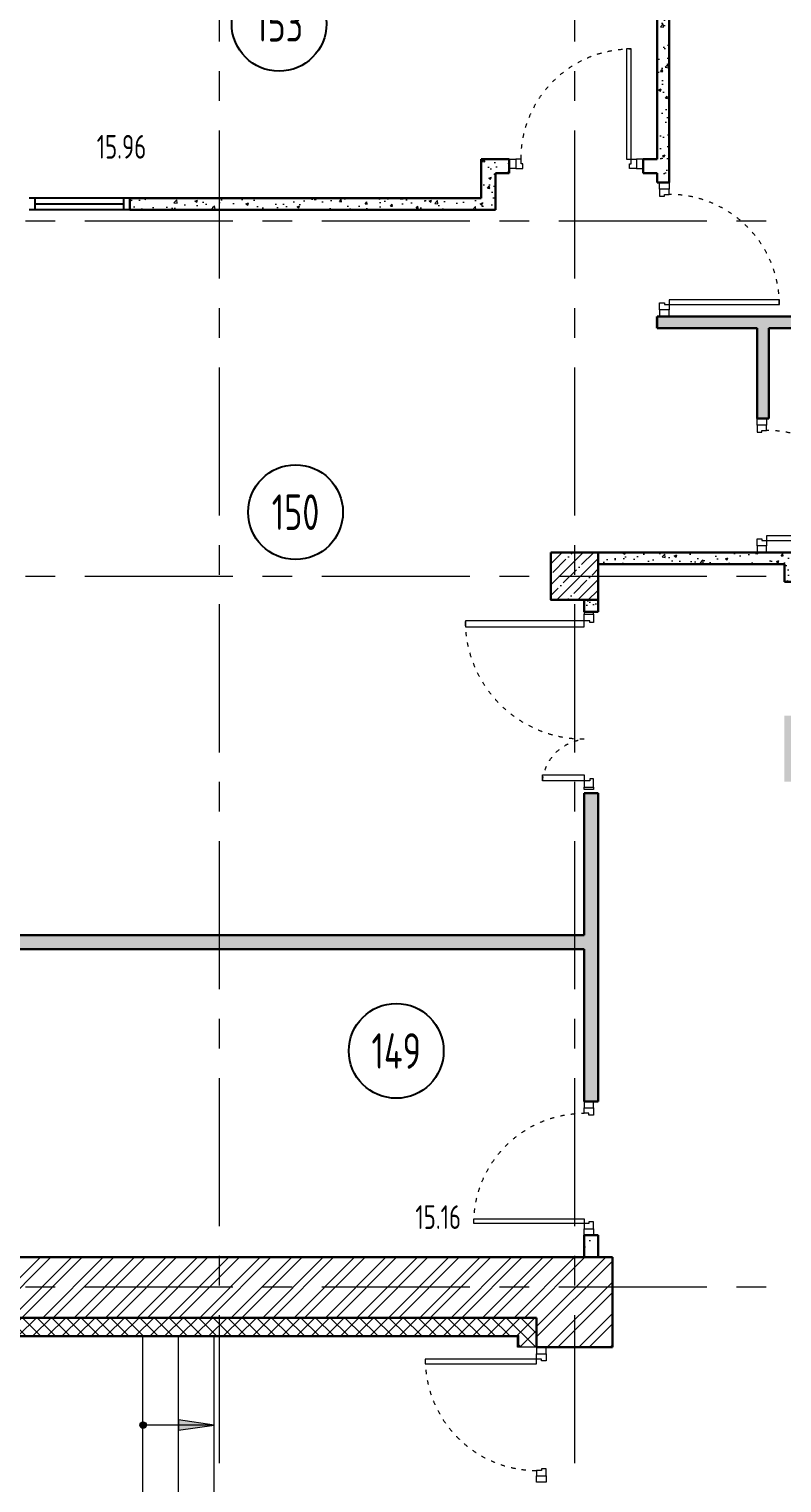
# Model space of a CAD drawing. Header units: millimetres. Extents: x -8689834 to 9419935, y 0 to 135940.
# Drawn here: x -216838 to -210484, y 104946 to 117219 of the extents above; entities that cross this region are included whole.
import ezdxf
from ezdxf import colors
from ezdxf.entities.mleader import LeaderData, LeaderLine
from ezdxf.enums import TextEntityAlignment as Align
from ezdxf.math import Vec2, Vec3

# ---------------------------------------------------------------- set-up
doc = ezdxf.new("R2010")
doc.units = ezdxf.units.MM
doc.header["$MEASUREMENT"] = 0
doc.linetypes.add('ACAD_ISO03W100', pattern=[30, 12, -18])
doc.linetypes.add('CENTER', pattern=[2, 1.25, -0.25, 0.25, -0.25])
doc.layers.get('0').update_dxf_attribs({"color": 250, "lineweight": 9})
for name, color, linetype, lineweight in [('АР_Двери', 175, 'Continuous', 18), ('АР_Колонны', 250, 'Continuous', 30), ('АР_Колонны Штрих', 250, 'Continuous', 5), ('АР_Лестницы', 250, 'Continuous', 15), ('АР_Маркер экспликации', 239, 'Continuous', 13), ('АР_Навесной фасад', 190, 'Continuous', 5), ('АР_Номер помещения', 1, 'Continuous', 25), ('АР_Оси', 7, 'Continuous', 9), ('АР_Отметки', 250, 'Continuous', 15), ('АР_Перегородки газоблок', 165, 'Continuous', 30), ('АР_Перегородки газоблок_Штрих', 165, 'Continuous', 5), ('АР_Помещения_площадь', 19, 'Continuous', 9), ('АР_Сущ Несущая стена', 216, 'Continuous', 30), ('АР_Утеплитель', 154, 'Continuous', 9), ('АР_Штриховка кирпич', 250, 'Continuous', 9)]:
    doc.layers.add(name, color=color, linetype=linetype, lineweight=lineweight)
doc.layers.add('ТХ_привязка ТХ', color=7, linetype='Continuous', true_color=0x163d5c)
doc.layers.get('0').freeze()
doc.styles.add('ISOCPEUR', font='isocpeur.ttf', dxfattribs={"width": 0.7})
doc.styles.get("Standard").update_dxf_attribs({"font": 'isocpeur.ttf', "width": 0.7})
pattern_1 = [(50, (0, 0), (215.17805, -18.82564), [22.5, -247.5]), (355, (0, 0), (-41.6254, 225.65764), [18, -198]), (100.45144, (17.93, -1.57), (173.55265, 206.832), [19.12206, -210.34263]), (46.1842, (0, 60), (320.1724, -49.65578), [33.75, -371.25]), (96.63564, (26.68, 55.86), (280.3986, 292.23558), [28.6831, -315.51413]), (351.18416, (0, 60), (280.3986, 292.2356), [27, -297]), (21, (30, 45), (179.07212, -120.78567), [22.5, -247.5]), (326, (30, 45), (72.9946, 217.54501), [18, -198]), (71.45144, (44.92, 34.93), (252.06671, 96.75935), [19.12206, -210.34263]), (37.5, (0, 0), (3.647957, 99.868156), [0, -195.6, 0, -201, 0, -198.75]), (7.5, (0, 0), (78.92086, 118.323514), [0, -114.6, 0, -191.1, 0, -75.75]), (327.5, (-66.9, 0), (160.14673, -6.766462), [0, -75, 0, -234, 0, -310.5]), (317.5, (-96.9, 0), (174.95585, 30.031495), [0, -97.5, 0, -155.4, 0, -220.5])]

# ---------------------------------------------------------------- blocks, each defined once
blk = doc.blocks.new('*U552')
for points in [[(-55, -80), (-55, 0), (-115, 0), (-115, -40), (-100, -40), (-100, -80), (-55, -80)], [(0, 0), (0, -80), (-55, -80), (-55, 0), (0, 0)], [(-1130, 0), (-1130, -80), (-1075, -80), (-1075, 0), (-1130, 0)], [(-1075, -80), (-1075, 0), (-1015, 0), (-1015, -40), (-1030, -40), (-1030, -80), (-1075, -80)]]:
    blk.add_lwpolyline(points)
blk.add_lwpolyline([(-100, -80), (-100, -1010), (-140, -1010), (-140, -80)], close=True)
at = {"linetype": 'ACAD_ISO03W100', "ltscale": 3}
blk.add_arc((-100, -80), 930, 180, 270, dxfattribs=at)
blk = doc.blocks.new('*U572')
for points in [[(0, 0), (0, -80), (55, -80), (55, 0), (0, 0)], [(55, -80), (55, 0), (115, 0), (115, -40), (100, -40), (100, -80), (55, -80)], [(1075, -80), (1075, 0), (1015, 0), (1015, -40), (1030, -40), (1030, -80), (1075, -80)], [(1130, 0), (1130, -80), (1075, -80), (1075, 0), (1130, 0)]]:
    blk.add_lwpolyline(points)
blk.add_lwpolyline([(100, -80), (100, -1010), (140, -1010), (140, -80)], close=True)
at = {"linetype": 'ACAD_ISO03W100', "ltscale": 3}
blk.add_arc((100, -80), 930, 270, 0, dxfattribs=at)
blk = doc.blocks.new('Полуторная_на лестницу')
for points in [[(75, 80), (75, 1080), (125, 1080), (125, 80)], [(1375, 430), (1375, 80), (1425, 80), (1425, 430)]]:
    blk.add_lwpolyline(points, close=True)
for points in [[(0, 0), (0, 80), (20, 80), (20, 0), (0, 0)], [(20, 80), (20, 0), (90, 0), (90, 30), (75, 30), (75, 80), (20, 80)], [(1480, 80), (1480, 0), (1410, 0), (1410, 30), (1425, 30), (1425, 80), (1480, 80)], [(1500, 0), (1500, 80), (1480, 80), (1480, 0), (1500, 0)]]:
    blk.add_lwpolyline(points)
at = {"linetype": 'ACAD_ISO03W100', "ltscale": 3}
for centre, radius, start, end in [((75, 80), 1000, 0, 90), ((1465, 40), 392, 95.9075, 174.0925)]:
    blk.add_arc(centre, radius, start, end, dxfattribs=at)
blk = doc.blocks.new('*U557')
blk.add_lwpolyline([(-100, 80), (-100, 1010), (-140, 1010), (-140, 80)], close=True)
for points in [[(-1130, 0), (-1130, 80), (-1075, 80), (-1075, 0), (-1130, 0)], [(-1075, 80), (-1075, 0), (-1015, 0), (-1015, 40), (-1030, 40), (-1030, 80), (-1075, 80)], [(-55, 80), (-55, 0), (-115, 0), (-115, 40), (-100, 40), (-100, 80), (-55, 80)], [(0, 0), (0, 80), (-55, 80), (-55, 0), (0, 0)]]:
    blk.add_lwpolyline(points)
at = {"linetype": 'ACAD_ISO03W100', "ltscale": 3}
blk.add_arc((-100, 80), 930, 90, 180, dxfattribs=at)
blk = doc.blocks.new('*U553')
for points in [[(0, 0), (0, -80), (55, -80), (55, 0), (0, 0)], [(55, -80), (55, 0), (115, 0), (115, -40), (100, -40), (100, -80), (55, -80)], [(1075, -80), (1075, 0), (1015, 0), (1015, -40), (1030, -40), (1030, -80), (1075, -80)], [(1130, 0), (1130, -80), (1075, -80), (1075, 0), (1130, 0)]]:
    blk.add_lwpolyline(points)
blk.add_lwpolyline([(100, -80), (100, -1010), (140, -1010), (140, -80)], close=True)
at = {"linetype": 'ACAD_ISO03W100', "ltscale": 3}
blk.add_arc((100, -80), 930, 270, 0, dxfattribs=at)
blk = doc.blocks.new('*U15')
for points in [[(0, 0), (0, -80), (55, -80), (55, 0), (0, 0)], [(55, -80), (55, 0), (115, 0), (115, -40), (100, -40), (100, -80), (55, -80)], [(1085, -80), (1085, 0), (1025, 0), (1025, -40), (1040, -40), (1040, -80), (1085, -80)], [(1140, 0), (1140, -80), (1085, -80), (1085, 0), (1140, 0)]]:
    blk.add_lwpolyline(points)
blk.add_lwpolyline([(100, -80), (100, -1020), (140, -1020), (140, -80)], close=True)
at = {"linetype": 'ACAD_ISO03W100', "ltscale": 3}
blk.add_arc((100, -80), 940, 270, 0, dxfattribs=at)
blk = doc.blocks.new('*U23')
h = blk.add_hatch(color=256)
h.dxf.hatch_style = 1
edge = h.paths.add_edge_path()
edge.add_arc((0, 0), 27.6, 359.64, 719.64)
h = blk.add_hatch(color=256)
h.dxf.hatch_style = 1
h.paths.add_polyline_path([(300, -44), (300, 44), (600, 0)])
blk.add_line((600, 0), (0, 0))
blk.add_lwpolyline([(300, 44), (300, -44), (600, 0), (300, 44)])
blk.add_circle((0, 0), 27.6)
blk = doc.blocks.new('*U1626')
at = {"layer": 'АР_Номер помещения', "color": 7}
blk.add_circle((2520, -1416), 400, dxfattribs=at)
at = {"layer": 'АР_Номер помещения', "color": 7, "style": 'ISOCPEUR', "width": 0.7}
blk.add_attdef('НОМЕР_ПОМЕЩЕНИЯ', text='', height=300, dxfattribs=at).set_placement((2520, -1416), align=Align.MIDDLE_CENTER)
at = {"layer": 'АР_Помещения_площадь', "color": 7, "lineweight": 30, "width": 0.7, "flags": 104}
blk.add_attdef('ИМЯ_ПОМЕЩЕНИЯ', text='', height=100, dxfattribs=at).set_placement((158, 1217), align=Align.MIDDLE_CENTER)
blk = doc.blocks.new('*U1627')
at = {"layer": 'АР_Номер помещения', "color": 7}
blk.add_circle((2659, -2366), 400, dxfattribs=at)
at = {"layer": 'АР_Номер помещения', "color": 7, "style": 'ISOCPEUR', "width": 0.7}
blk.add_attdef('НОМЕР_ПОМЕЩЕНИЯ', text='', height=300, dxfattribs=at).set_placement((2659, -2366), align=Align.MIDDLE_CENTER)
at = {"layer": 'АР_Помещения_площадь', "color": 7, "lineweight": 30, "width": 0.7, "flags": 104}
blk.add_attdef('ИМЯ_ПОМЕЩЕНИЯ', text='', height=100, dxfattribs=at).set_placement((158, 1217), align=Align.MIDDLE_CENTER)
blk = doc.blocks.new('*U1628')
at = {"layer": 'АР_Номер помещения', "color": 7}
blk.add_circle((3510, -2299), 400, dxfattribs=at)
at = {"layer": 'АР_Номер помещения', "color": 7, "style": 'ISOCPEUR', "width": 0.7}
blk.add_attdef('НОМЕР_ПОМЕЩЕНИЯ', text='', height=300, dxfattribs=at).set_placement((3510, -2299), align=Align.MIDDLE_CENTER)
at = {"layer": 'АР_Помещения_площадь', "color": 7, "lineweight": 30, "width": 0.7, "flags": 104}
blk.add_attdef('ИМЯ_ПОМЕЩЕНИЯ', text='', height=100, dxfattribs=at).set_placement((158, 1217), align=Align.MIDDLE_CENTER)
blk = doc.blocks.new('_DotSmall')
at = {"color": 0, "linetype": 'ByBlock', "const_width": 0.5}
blk.add_lwpolyline([(-0.0625, 0, 1), (0.0625, 0, 1)], format="xyb", close=True, dxfattribs=at)

msp = doc.modelspace()

# ---------------------------------------------------------------- hatches: boundary and pattern name
at = {"layer": 'АР_Колонны Штрих', "ltscale": 100}
h = msp.add_hatch(dxfattribs=at)
h.set_pattern_fill('ANSI35', color=256, scale=500)
h.set_pattern_definition([(45, (-1169486.01, 152672.16), (-88.388348, 88.388348), []), (45, (-1169397.63, 152672.16), (-88.388348, 88.388348), [156.25, -31.25, 0, -31.25])])
h.paths.add_polyline_path([(-212033.9, 112800.7), (-212433.9, 112800.7), (-212433.9, 112400.7), (-212033.9, 112400.7)])
at = {"layer": 'АР_Перегородки газоблок_Штрих', "ltscale": 100}
h = msp.add_hatch(dxfattribs=at)
h.set_pattern_fill('AR-CONC', color=256, scale=30)
h.set_pattern_definition([(50, (-1093.51, 5650), (215.17805, -18.82564), [22.5, -247.5]), (355, (-1093.5, 5650), (-41.6254, 225.65764), [18, -198]), (100.45144, (-1075.58, 5648.43), (173.55265, 206.832), [19.12206, -210.34263]), (46.1842, (-1093.5, 5710), (320.1724, -49.65578), [33.75, -371.25]), (96.63564, (-1066.83, 5705.86), (280.3986, 292.2356), [28.6831, -315.51413]), (351.18416, (-1093.5, 5710), (280.3986, 292.2356), [27, -297]), (21, (-1063.51, 5695), (179.07212, -120.78567), [22.5, -247.5]), (326, (-1063.5, 5695), (72.9946, 217.54501), [18, -198]), (71.45144, (-1048.59, 5684.93), (252.06671, 96.75935), [19.12206, -210.34263]), (37.5, (-1093.51, 5650), (3.647957, 99.868156), [0, -195.6, 0, -201, 0, -198.75]), (7.5, (-1093.51, 5650), (78.92086, 118.323514), [0, -114.6, 0, -191.1, 0, -75.75]), (327.5, (-1160.41, 5650), (160.14673, -6.766462), [0, -75, 0, -234, 0, -310.5]), (317.5, (-1190.41, 5650), (174.95585, 30.031495), [0, -97.5, 0, -155.4, 0, -220.5])])
h.paths.add_polyline_path([(-211435.4, 118450.7), (-214333.9, 118450.7), (-214333.9, 118350.7), (-211535.4, 118350.7), (-211535.4, 115923.8), (-211435.4, 115923.8)])
h = msp.add_hatch(dxfattribs=at)
h.set_pattern_fill('AR-CONC', color=256, scale=30)
h.set_pattern_definition(pattern_1)
h.paths.add_polyline_path([(-212900.8, 116002.3), (-212785.4, 116002.3), (-212785.4, 116122.3), (-213020.8, 116122.3), (-213020.8, 115792), (-215987.6, 115791.9), (-215987.6, 115692), (-212900.8, 115692)])
h = msp.add_hatch(dxfattribs=at)
h.set_pattern_fill('AR-CONC', color=256, scale=30)
h.set_pattern_definition(pattern_1)
h.paths.add_polyline_path([(-207562.8, 114693.8), (-207060.8, 114693.8), (-207060.8, 114793.8), (-211555.4, 114793.8), (-211555.4, 114693.8), (-210693.8, 114693.8), (-210693.8, 113930.7), (-210593.8, 113930.7), (-210593.8, 114693.8), (-207662.8, 114693.8), (-207662.8, 111241.9), (-210361.8, 111243.1), (-210361.8, 111423.9), (-210461.8, 111423.9), (-210461.8, 110864.7), (-210361.8, 110864.7), (-210361.8, 111143.1), (-207562.8, 111141.5)])
h = msp.add_hatch(dxfattribs=at)
h.set_pattern_fill('AR-CONC', color=256, scale=30)
h.set_pattern_definition(pattern_1)
h.paths.add_polyline_path([(-210361.8, 112800.7), (-212033.9, 112800.7), (-212033.9, 112700.7), (-210461.8, 112700.7), (-210461.8, 112553.9), (-210361.8, 112553.9)])
h = msp.add_hatch(dxfattribs=at)
h.set_pattern_fill('AR-CONC', color=256, scale=30)
h.set_pattern_definition([(50, (0, -30), (215.17805, -18.82564), [22.5, -247.5]), (355, (0, -30), (-41.6254, 225.65764), [18, -198]), (100.45144, (17.93, -31.57), (173.55265, 206.832), [19.12206, -210.34263]), (46.1842, (0, 30), (320.1724, -49.65578), [33.75, -371.25]), (96.63564, (26.68, 25.86), (280.3986, 292.2356), [28.6831, -315.51413]), (351.18416, (0, 30), (280.3986, 292.2356), [27, -297]), (21, (30, 15), (179.07212, -120.78567), [22.5, -247.5]), (326, (30, 15), (72.9946, 217.54501), [18, -198]), (71.45144, (44.92, 4.93), (252.06671, 96.75935), [19.12206, -210.34263]), (37.5, (0, -30), (3.647957, 99.868156), [0, -195.6, 0, -201, 0, -198.75]), (7.5, (0, -30), (78.92086, 118.323514), [0, -114.6, 0, -191.1, 0, -75.75]), (327.5, (-66.9, -30), (160.14673, -6.766462), [0, -75, 0, -234, 0, -310.5]), (317.5, (-96.9, -30), (174.95585, 30.031495), [0, -97.5, 0, -155.4, 0, -220.5])])
h.paths.add_polyline_path([(-212033.9, 112400.7), (-212153.9, 112400.7), (-212153.9, 112298.7), (-212033.9, 112298.7)])
h = msp.add_hatch(dxfattribs=at)
h.set_pattern_fill('AR-CONC', color=256, scale=30)
h.set_pattern_definition(pattern_1)
h.paths.add_polyline_path([(-212033.9, 110768.7), (-212153.9, 110768.7), (-212153.9, 109570.6), (-217983.9, 109570.6), (-217983.9, 109450.6), (-212153.9, 109450.6), (-212153.9, 108166), (-212033.9, 108166)])
h = msp.add_hatch(dxfattribs=at)
h.set_pattern_fill('AR-CONC', color=256, scale=30)
h.set_pattern_definition(pattern_1)
h.paths.add_polyline_path([(-212033.9, 107036), (-212153.9, 107036), (-212153.9, 106850.7), (-212033.9, 106850.7)])
at = {"layer": 'АР_Утеплитель', "ltscale": 100}
h = msp.add_hatch(dxfattribs=at)
h.set_pattern_fill('ANSI37', color=256, scale=700)
h.set_pattern_definition([(45, (-1188594, 154912.83), (-61.871843, 61.871843), []), (135, (-1188594, 154912.83), (-61.871843, -61.871843), [])])
h.paths.add_polyline_path([(-218643.9, 116590.7), (-218493.9, 116590.7), (-218493.9, 116515.7), (-218643.9, 116515.7)])
h.paths.add_polyline_path([(-218493.9, 107238), (-218643.9, 107238), (-218643.9, 106190.7), (-212704, 106190.7), (-212704, 106090.7), (-212554, 106090.7), (-212554, 106340.7), (-218493.9, 106340.7)])
h.paths.add_polyline_path([(-218493.9, 107265.1), (-218643.9, 107265.1), (-218643.9, 107238), (-218493.9, 107238)])
h.paths.add_polyline_path([(-218493.9, 110354.2), (-218643.9, 110354.2), (-218643.9, 108595.7), (-218493.9, 108595.7)])
h.paths.add_polyline_path([(-218493.9, 113435.7), (-218643.9, 113435.7), (-218643.9, 111685.7), (-218493.9, 111685.7)])
h.paths.add_polyline_path([(-218643.9, 114765.7), (-218493.9, 114765.7), (-218493.9, 116590.7), (-218643.9, 116590.7)])
at = {"layer": 'АР_Штриховка кирпич', "ltscale": 100}
h = msp.add_hatch(dxfattribs=at)
h.set_pattern_fill('ANSI32', color=256, scale=500)
h.set_pattern_definition([(45, (-1163480.52, 164822.8), (-132.58252, 132.58252), []), (45, (-1163392.13, 164822.8), (-132.58252, 132.58252), [])])
h.paths.add_polyline_path([(-217983.9, 107275.7), (-218493.9, 107275.7), (-218493.9, 106340.7), (-212554, 106340.7), (-212553.9, 106090.7), (-211913.9, 106090.7), (-211914, 106850.7), (-217983.9, 106850.7)])

# ---------------------------------------------------------------- linework, layer by layer
at = {"layer": 'АР_Колонны', "ltscale": 100}
msp.add_lwpolyline([(-212433.9, 112800.7), (-212033.9, 112800.7), (-212033.9, 112400.7), (-212433.9, 112400.7)], close=True, dxfattribs=at)
at = {"layer": 'АР_Лестницы', "ltscale": 100}
for points in [[(-215877, 104681.3), (-215877, 106180.7)], [(-215877, 101350.4), (-215877, 104681.3), (-215275.8, 104681.3), (-215275.8, 106180.7)], [(-215576.4, 104681.3), (-215576.4, 106180.7)]]:
    msp.add_lwpolyline(points, dxfattribs=at)
at = {"layer": 'АР_Навесной фасад', "ltscale": 100}
for p, q in [((-218653.9, 106180.7), (-212714, 106180.7)), ((-218643.9, 106190.7), (-212704, 106190.7)), ((-212714, 106090.7), (-212714, 106180.7)), ((-212704, 106090.7), (-212704, 106190.7))]:
    msp.add_line(p, q, dxfattribs=at)
msp.add_lwpolyline([(-212554, 106090.7), (-212714, 106090.7)], dxfattribs=at)
at = {"layer": 'АР_Оси', "linetype": 'CENTER', "ltscale": 1000}
for p, q in [((-215233.9, 134363.2), (-215233.9, 78630.8)), ((-212233.9, 134363.2), (-212233.9, 78630.8)), ((-224367.6, 115600.7), (-141189.2, 115600.7)), ((-224367.6, 112600.7), (-141189.2, 112600.7)), ((-224367.6, 106600.7), (-141189.2, 106600.7))]:
    msp.add_line(p, q, dxfattribs=at)
at = {"layer": 'АР_Перегородки газоблок', "ltscale": 100}
for p, q in [((-211435.4, 118350.7), (-211435.4, 115923.8)), ((-215987.6, 115792, 0), (-215987.6, 115692, 0)), ((-215987.6, 115792), (-213020.8, 115792)), ((-215987.6, 115692), (-212900.8, 115692))]:
    msp.add_line(p, q, dxfattribs=at)
for points in [[(-211535.4, 116122.3), (-211535.4, 118218.1)], [(-213020.8, 115792), (-213020.8, 116122.3)], [(-213020.8, 116122.3), (-212785.4, 116122.3)], [(-212785.4, 116122.3), (-212785.4, 116002.3)], [(-211655.4, 116002.3), (-211655.4, 116122.3)], [(-211655.4, 116122.3), (-211535.4, 116122.3)], [(-212900.8, 116002.3), (-212900.8, 115692)], [(-212785.4, 116002.3), (-212900.8, 116002.3)], [(-211535.4, 116002.3), (-211655.4, 116002.3)], [(-211535.4, 115923.8), (-211535.4, 116002.3)], [(-211435.4, 115923.8), (-211535.4, 115923.8)], [(-211535.4, 114693.8), (-211535.4, 114793.8)], [(-211535.4, 114793.8), (-207060.8, 114793.8)], [(-211535.4, 114693.8), (-210693.8, 114693.8)], [(-210693.8, 114693.8), (-210693.8, 113932.2)], [(-210593.8, 114693.8), (-210593.8, 113932.2)], [(-210593.8, 114693.8), (-207662.8, 114693.8)], [(-210593.8, 113932.2), (-210693.8, 113932.2)], [(-212033.9, 112800.7), (-210361.8, 112800.7), (-210361.8, 112553.9), (-210461.8, 112553.9)], [(-212033.9, 112700.7), (-210461.8, 112700.7), (-210461.8, 112553.9)], [(-212153.9, 112400.7), (-212153.9, 112298.7)], [(-212033.9, 112400.7), (-212033.9, 112298.7)], [(-212033.9, 112298.7), (-212153.9, 112298.7)], [(-212153.9, 110768.7), (-212033.9, 110768.7)], [(-212153.9, 110768.7), (-212153.9, 109570.6)], [(-212033.9, 110768.7), (-212033.9, 108166)], [(-217983.9, 109570.6), (-212153.9, 109570.6)], [(-217983.9, 109450.6), (-212153.9, 109450.6)], [(-212153.9, 109450.6), (-212153.9, 108166)], [(-212033.9, 108166), (-212153.9, 108166)], [(-212153.9, 107036), (-212033.9, 107036)], [(-212153.9, 107036), (-212153.9, 106850.7)], [(-212033.9, 107036), (-212033.9, 106850.7)]]:
    msp.add_lwpolyline(points, dxfattribs=at)
at = {"layer": 'АР_Перегородки газоблок_Штрих', "color": 253, "linetype": 'Continuous', "ltscale": 100}
for p, q in [((-215006.8, 115743.3), (-214985.8, 115751.3)), ((-215006.8, 115743.3), (-214991.8, 115733.2)), ((-214991.8, 115733.2), (-214985.8, 115751.3)), ((-214432.7, 115781.4), (-214423.8, 115791.9)), ((-214432.7, 115781.4), (-214414.8, 115779.8)), ((-214414.8, 115779.8), (-214417, 115791.9)), ((-214217.5, 115762.5), (-214203, 115779.8)), ((-214217.5, 115762.5), (-214199.6, 115761)), ((-214199.6, 115761), (-214203, 115779.8)), ((-214002.3, 115743.7), (-213987.9, 115761)), ((-214002.3, 115743.7), (-213984.4, 115742.2)), ((-213984.4, 115742.2), (-213987.9, 115761)), ((-213892.4, 115791.9), (-213877.5, 115781.9)), ((-213877.5, 115781.9), (-213874.1, 115791.9))]:
    msp.add_line(p, q, dxfattribs=at)
at = {"layer": 'АР_Сущ Несущая стена', "ltscale": 100}
for p, q in [((-217983.9, 106850.7), (-211914, 106850.7)), ((-211914, 106090.7), (-211914, 106850.7)), ((-218493.9, 106340.7), (-212554, 106340.7)), ((-212554, 106090.7), (-212554, 106340.7)), ((-212554, 106090.7), (-211914, 106090.7))]:
    msp.add_line(p, q, dxfattribs=at)
at = {"layer": 'ТХ_привязка ТХ'}
for p, q in [((-215987.6, 115792, 0), (-216837.6, 115792)), ((-216787.6, 115692, 0), (-216787.6, 115791.9, 0)), ((-216037.6, 115741.2, 0), (-216787.6, 115740.3, 0)), ((-215987.6, 115791.9, 0), (-215987.6, 115692, 0)), ((-215987.6, 115692.5), (-216837.6, 115692.5, 0))]:
    msp.add_line(p, q, dxfattribs=at)
at = {"layer": 'ТХ_привязка ТХ', "linetype": 'ByBlock'}
for p, q in [((-216787.6, 115692, 0), (-216787.6, 115792, 0)), ((-216037.6, 115692, 0), (-216037.6, 115791.9, 0))]:
    msp.add_line(p, q, dxfattribs=at)

# ---------------------------------------------------------------- block references
at = {"layer": 'АР_Двери', "xscale": -1}
for name, p, rotation in [('*U552', (-211655.4, 116042.3), 180), ('Полуторная_на лестницу', (-212073.9, 112298.7), 90), ('*U557', (-212073.9, 107036), 90)]:
    msp.add_blockref(name, p, dxfattribs=dict(at, rotation=rotation))
at = {"layer": 'АР_Двери'}
for name, p, rotation in [('*U553', (-211515.4, 114793.8), 90.00000000000001), ('*U572', (-210693.8, 112800.7), 90.00000000000001), ('*U15', (-212474, 106090.7), 270)]:
    msp.add_blockref(name, p, dxfattribs=dict(at, rotation=rotation))
at = {"layer": 'АР_Лестницы', "ltscale": 100}
msp.add_blockref('*U23', (-215875.8, 105434.3), dxfattribs=at)
at = {"layer": 'АР_Маркер экспликации'}
ref = msp.add_blockref('*U1626', (-217247.6, 118679.8), dxfattribs=at)
ref.add_attrib('НОМЕР_ПОМЕЩЕНИЯ', '153', dxfattribs={"layer": 'АР_Номер помещения', "color": 7, "height": 300, "style": 'ISOCPEUR', "width": 0.7}).set_placement((-214727.3, 117263.8), align=Align.MIDDLE_CENTER)
ref.add_attrib('ПЛОЩАДЬ_ПОМЕЩЕНИЯ', '15.96', dxfattribs={"layer": 'АР_Помещения_площадь', "color": 7, "height": 200, "style": 'ISOCPEUR', "width": 0.7}).set_placement((-215848.5, 116225.7), align=Align.MIDDLE_RIGHT)
ref = msp.add_blockref('*U1627', (-217247.7, 115506.8), dxfattribs=at)
ref.add_attrib('НОМЕР_ПОМЕЩЕНИЯ', '150', dxfattribs={"layer": 'АР_Номер помещения', "color": 7, "height": 300, "style": 'ISOCPEUR', "width": 0.7}).set_placement((-214588.5, 113140.9), align=Align.MIDDLE_CENTER)
ref.add_attrib('ПЛОЩАДЬ_ПОМЕЩЕНИЯ', '39.25', dxfattribs={"layer": 'АР_Помещения_площадь', "color": 7, "height": 200, "style": 'ISOCPEUR', "width": 0.7}).set_placement((-217021.3, 110025), align=Align.MIDDLE_RIGHT)
ref = msp.add_blockref('*U1628', (-217248.7, 110891.8), dxfattribs=at)
ref.add_attrib('НОМЕР_ПОМЕЩЕНИЯ', '149', dxfattribs={"layer": 'АР_Номер помещения', "color": 7, "height": 300, "style": 'ISOCPEUR', "width": 0.7}).set_placement((-213738.8, 108592.3), align=Align.MIDDLE_CENTER)
ref.add_attrib('ПЛОЩАДЬ_ПОМЕЩЕНИЯ', '15.16', dxfattribs={"layer": 'АР_Помещения_площадь', "color": 7, "height": 200, "style": 'ISOCPEUR', "width": 0.7}).set_placement((-213192.1, 107190), align=Align.MIDDLE_RIGHT)

# ---------------------------------------------------------------- leaders
at = {"layer": 'АР_Отметки'}
ml = msp.add_multileader_mtext('Standard', dxfattribs=at)
ml.set_content('{\\W0.8;-2,730}', color=256, style='ISOCPEUR')
ml.set_leader_properties(color=256, linetype='Continuous', lineweight=-1)
ml.set_arrow_properties(name='DOTSMALL')
ml.build(insert=Vec2(0, 0))
ml.multileader.update_dxf_attribs({"has_text_frame": 1, "text_left_attachment_type": 4, "text_right_attachment_type": 4, "dogleg_length": 100, "arrow_head_size": 180})
ctx = ml.context
ctx.base_point, ctx.char_height, ctx.arrow_head_size, ctx.landing_gap_size, ctx.plane_origin = Vec3(-314791.3, 121809, 0), 250, 180, 50, Vec3(-319449.8, 117956.7, 0)
ctx.left_attachment, ctx.right_attachment = 4, 4
notes = []
notes.append((ctx, [(0, (0, 0, 0), (0, 0), (1, 0), 1, [])]))
ctx.mtext.insert, ctx.mtext.width, ctx.mtext.defined_height, ctx.mtext.line_spacing_style, ctx.mtext.flow_direction = Vec3(-314741.3, 122142.4, 0), 769.989, 343.9, 2, 5
ml = msp.add_multileader_mtext('Standard', dxfattribs=at)
ml.set_content('{\\W0.8;-2,430}', color=256, style='ISOCPEUR')
ml.set_leader_properties(color=256, linetype='Continuous', lineweight=-1)
ml.set_arrow_properties(name='DOTSMALL')
ml.build(insert=Vec2(0, 0))
ml.multileader.update_dxf_attribs({"has_text_frame": 1, "text_left_attachment_type": 4, "text_right_attachment_type": 4, "dogleg_length": 100, "arrow_head_size": 180})
ctx = ml.context
ctx.base_point, ctx.char_height, ctx.arrow_head_size, ctx.landing_gap_size, ctx.plane_origin = Vec3(-301002.2, 120038.6), 250, 180, 50, Vec3(-299949.6, 118383.4)
ctx.left_attachment, ctx.right_attachment = 4, 4
notes.append((ctx, [(0, (0, 0, 0), (0, 0), (1, 0), 1, [])]))
ctx.mtext.insert, ctx.mtext.width, ctx.mtext.line_spacing_style, ctx.mtext.flow_direction = Vec3(-300952.2, 120371.9), 852.697, 2, 5
ml = msp.add_multileader_mtext('Standard', dxfattribs=at)
ml.set_content('{\\W0.8;-2,430}', color=256, style='ISOCPEUR')
ml.set_leader_properties(color=256, linetype='Continuous', lineweight=-1)
ml.set_arrow_properties(name='DOTSMALL')
ml.build(insert=Vec2(0, 0))
ml.multileader.update_dxf_attribs({"has_text_frame": 1, "text_left_attachment_type": 4, "text_right_attachment_type": 4, "dogleg_length": 100, "arrow_head_size": 180})
ctx = ml.context
ctx.base_point, ctx.char_height, ctx.arrow_head_size, ctx.landing_gap_size, ctx.plane_origin = Vec3(-336711.9, 117132.7), 250, 180, 50, Vec3(-335659.2, 115477.5)
ctx.left_attachment, ctx.right_attachment = 4, 4
notes.append((ctx, [(0, (0, 0, 0), (0, 0), (1, 0), 1, [])]))
ctx.mtext.insert, ctx.mtext.width, ctx.mtext.line_spacing_style, ctx.mtext.flow_direction = Vec3(-336661.9, 117466), 852.697, 2, 5
ml = msp.add_multileader_mtext('Standard', dxfattribs=at)
ml.set_content('{\\W0.8;-2,480}', color=256, style='ISOCPEUR')
ml.set_leader_properties(color=256, linetype='Continuous', lineweight=-1)
ml.set_arrow_properties(name='DOTSMALL')
ml.build(insert=Vec2(0, 0))
ml.multileader.update_dxf_attribs({"has_text_frame": 1, "text_left_attachment_type": 4, "text_right_attachment_type": 4, "dogleg_length": 100, "arrow_head_size": 180})
ctx = ml.context
ctx.base_point, ctx.char_height, ctx.arrow_head_size, ctx.landing_gap_size, ctx.plane_origin = Vec3(-302468.1, 114434.6), 250, 180, 50, Vec3(-301415.4, 112779.4)
ctx.left_attachment, ctx.right_attachment = 4, 4
notes.append((ctx, [(0, (0, 0, 0), (0, 0), (1, 0), 1, [])]))
ctx.mtext.insert, ctx.mtext.width, ctx.mtext.line_spacing_style, ctx.mtext.flow_direction = Vec3(-302418.1, 114767.9), 852.697, 2, 5
for ctx, leaders in notes:
    for number, flags, end, landing, length, lines in leaders:
        leader = LeaderData()
        leader.index, (leader.has_last_leader_line, leader.has_dogleg_vector, leader.attachment_direction) = number, flags
        leader.last_leader_point, leader.dogleg_vector, leader.dogleg_length = Vec3(end), Vec3(landing), length
        for number, points, colour, breaks in lines:
            line = LeaderLine()
            line.index, line.vertices, line.color, line.breaks = number, Vec3.list(points), colors.encode_raw_color(colour), breaks
            leader.lines.append(line)
        ctx.leaders.append(leader)

doc.saveas('drawing.dxf')
